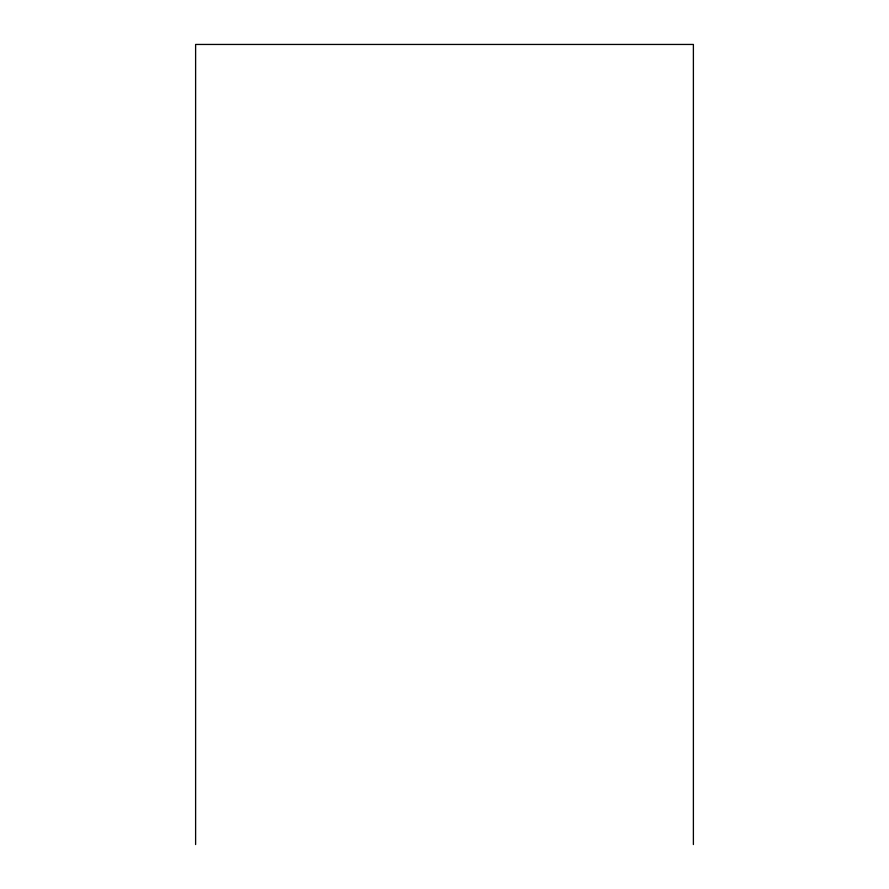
<?xml version="1.0" encoding="UTF-8"?>
<svg xmlns="http://www.w3.org/2000/svg" width="889" height="889" viewBox="0 0 889 889"><rect width="100%" height="100%" fill="white"/><g stroke="black" fill="none" stroke-linecap="round" stroke-linejoin="round"><path stroke-width="1.33" d="M693.387 844.55L693.387 44.45L195.613 44.45L195.613 844.55"/></g></svg>
